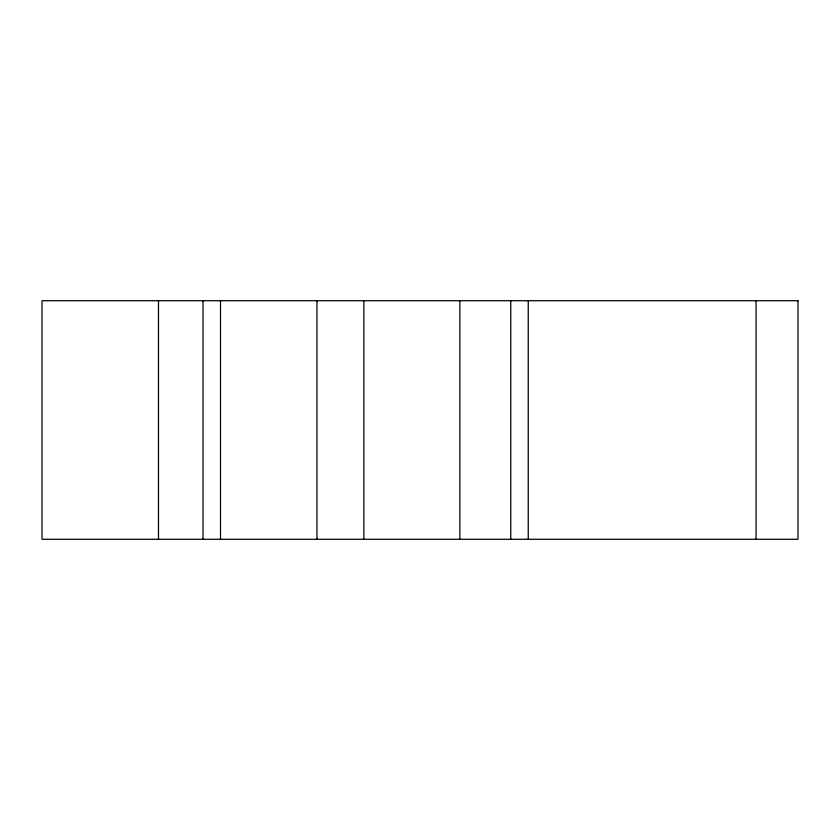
<?xml version="1.0" encoding="UTF-8"?>
<svg xmlns="http://www.w3.org/2000/svg" width="840" height="840" viewBox="0 0 840 840"><rect width="100%" height="100%" fill="white"/><g stroke="black" fill="none" stroke-linecap="round" stroke-linejoin="round"><path stroke-width="1.26" d="M756.053 300.72L756.053 539.28M528.245 300.72L528.245 539.28M510.752 300.72L510.752 539.28M459.858 300.72L459.858 539.28M363.846 300.72L363.846 539.28M316.932 300.72L316.932 539.28M220.511 300.72L220.511 539.28M203.028 300.72L203.028 539.28M158.487 300.72L158.487 539.28M798 300.72L42 300.72L42 539.28L798 539.28L798 300.72"/></g></svg>
